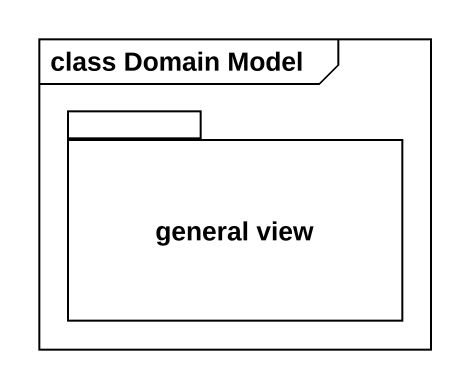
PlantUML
@startuml
mainframe class Domain Model
package "general view" as general_view {
}
@enduml
